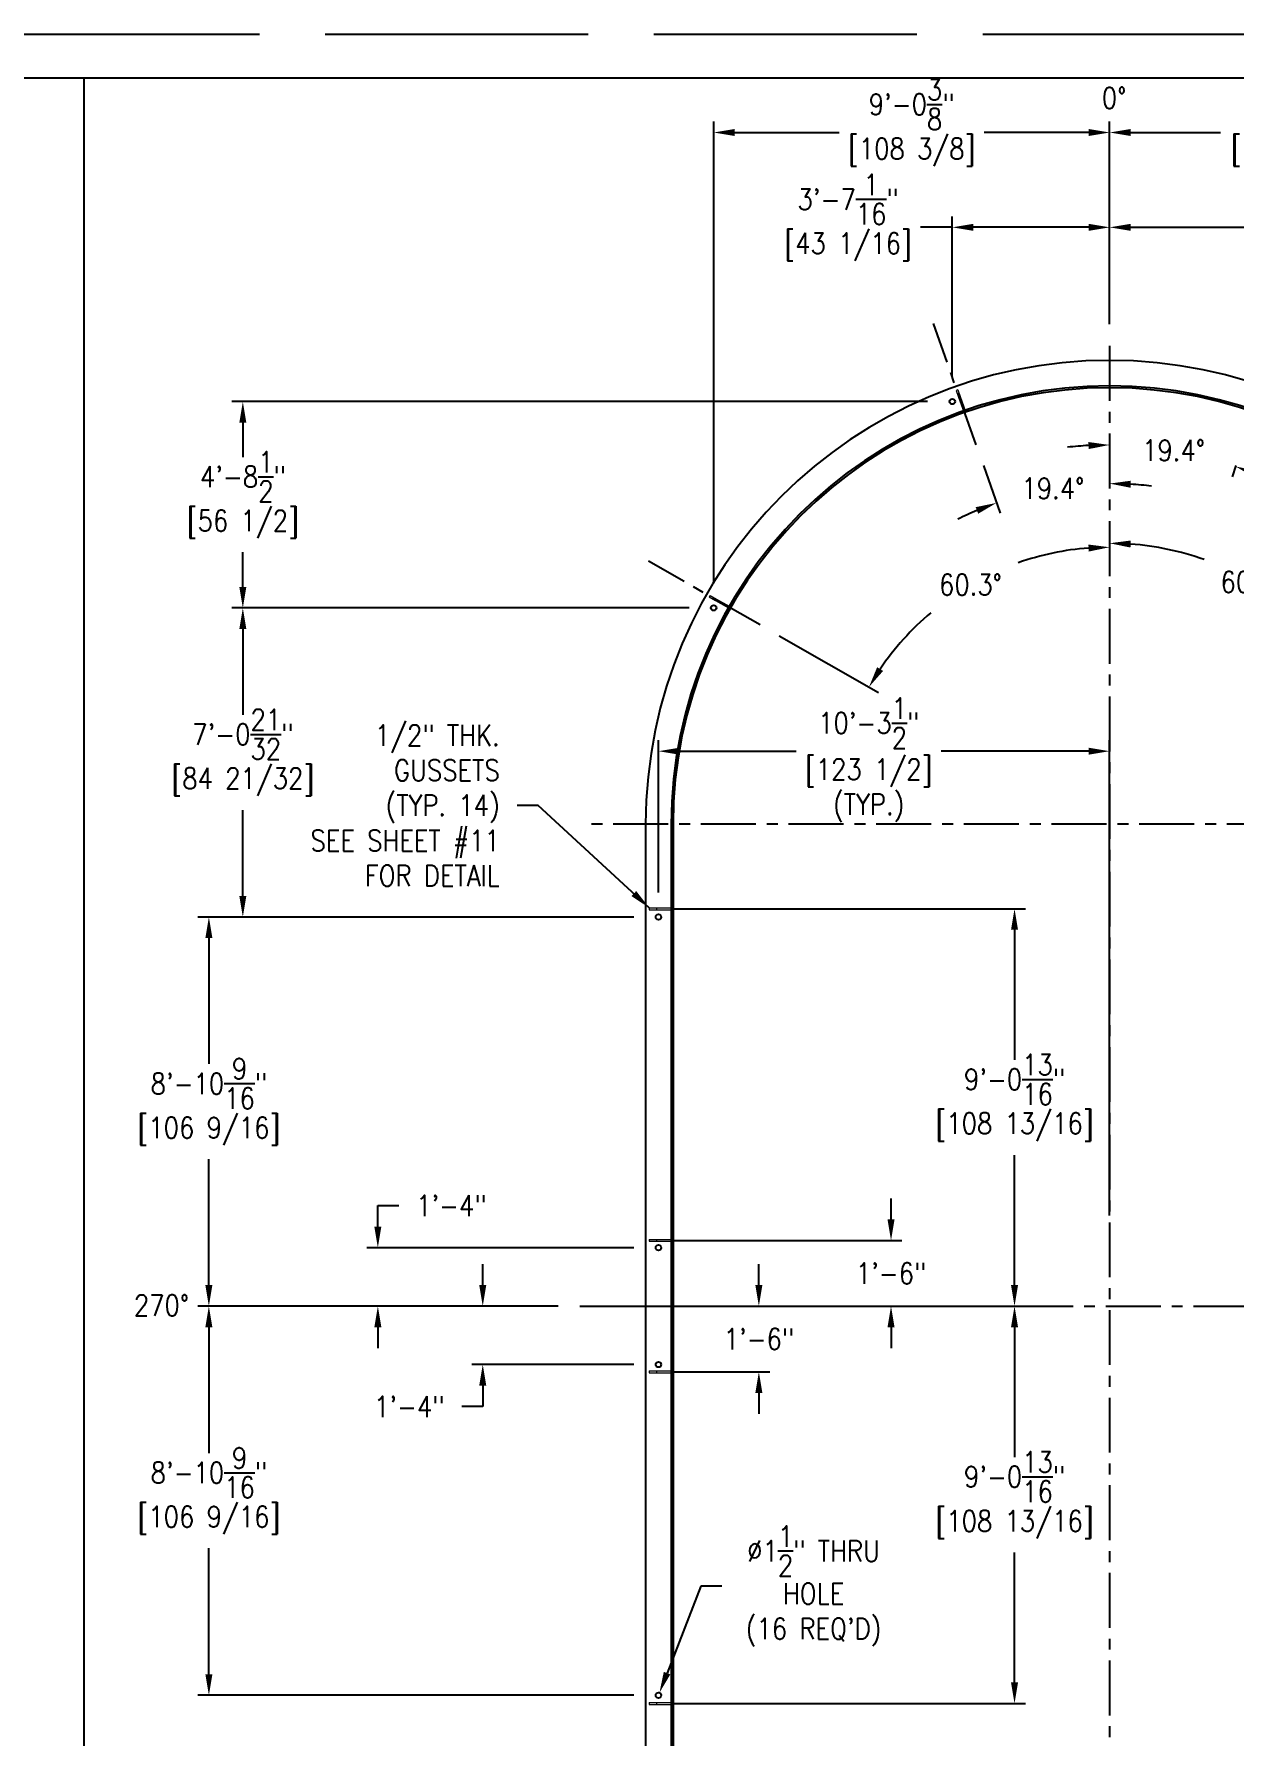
# Model space of a CAD drawing. Extents: x -965 to 2071, y 36 to 900.
# Drawn here: x 514.3 to 842.8, y 433.9 to 900 of the extents above; entities that cross this region are included whole.
import ezdxf
from ezdxf.enums import TextEntityAlignment as Align

# ---------------------------------------------------------------- set-up
doc = ezdxf.new("R2010")
doc.units = 0
doc.header["$LTSCALE"] = 12
doc.header["$MEASUREMENT"] = 0
doc.header["$PDMODE"] = 33
doc.header["$PDSIZE"] = -0.5
doc.linetypes.add('AM_ISO02W050', pattern=[7.5, 6, -1.5])
doc.linetypes.add('CENTER', pattern=[2, 1.25, -0.25, 0.25, -0.25])
doc.layers.get('0').update_dxf_attribs({"linetype": 'CONTINUOUS'})
doc.layers.get('Defpoints').update_dxf_attribs({"linetype": 'CONTINUOUS'})
for name, color, linetype in [('CENTER', 6, 'CENTER'), ('DIM', 1, 'CONTINUOUS'), ('SHELL', 40, 'CONTINUOUS')]:
    doc.layers.add(name, color=color, linetype=linetype)
doc.layers.add('Equipment-AM_0', color=7, linetype='CONTINUOUS', lineweight=50)
doc.styles.add('ROMANS', font='ROMANS.shx', dxfattribs={"width": 0.85, "height": 5.76})
doc.styles.get("Standard").update_dxf_attribs({"font": 'sanss___.ttf'})
doc.dimstyles.get("Standard").update_dxf_attribs({"dimtxt": 0.18, "dimasz": 0.18, "dimexe": 0.18, "dimexo": 0.0625, "dimgap": 0.09, "dimtad": 0, "dimtih": 1, "dimtoh": 1, "dimdec": 4, "dimzin": 0, "dimdsep": 46, "dimtxsty": 'Standard', "dimcen": 0.09, "dimadec": 0, "dimazin": 0, "dimtfac": 1, "dimtdec": 4, "dimtofl": 0, "dimtmove": 0, "dimatfit": 3, "dimfxl": 1, "dimtolj": 1, "dimtzin": 0, "dimarcsym": 0})

# ---------------------------------------------------------------- blocks, each defined once
blk = doc.blocks.new('*D207')
at = {"layer": 'Defpoints', "color": 0, "transparency": 16777216}
for p in [(608.41, 567.64), (684.48, 567.64), (663.73, 551.64)]:
    blk.add_point(p, dxfattribs=at)
at = {"layer": 'DIM', "color": 0, "lineweight": -2, "transparency": 16777216}
for p, q in [((608.41, 573.4), (608.41, 579.16)), ((608.41, 579.16), (614.17, 579.16)), ((678.48, 567.64), (605.41, 567.64)), ((657.73, 551.64), (605.41, 551.64)), ((608.41, 545.88), (608.41, 540.12))]:
    blk.add_line(p, q, dxfattribs=at)
at = {"layer": 'DIM', "color": 0, "transparency": 16777216}
for points in [[(607.45, 573.4), (609.37, 573.4), (608.41, 567.64)], [(607.45, 545.88), (609.37, 545.88), (608.41, 551.64)]]:
    blk.add_solid(points, dxfattribs=at)
at = {"layer": 'DIM', "color": 0, "transparency": 16777216, "insert": (628.53, 579.16), "char_height": 5.76, "attachment_point": 5, "style": 'ROMANS'}
blk.add_mtext('\\A1;1\'-4"', dxfattribs=at)
blk = doc.blocks.new('*D208')
at = {"layer": 'Defpoints', "color": 0, "transparency": 16777216}
for p in [(663.73, 551.64), (637.13, 535.64), (684.48, 535.64)]:
    blk.add_point(p, dxfattribs=at)
at = {"layer": 'DIM', "color": 0, "lineweight": -2, "transparency": 16777216}
for p, q in [((637.13, 557.4), (637.13, 563.16)), ((657.73, 551.64), (634.13, 551.64)), ((678.48, 535.64), (634.13, 535.64)), ((637.13, 529.88), (637.13, 524.12)), ((637.13, 524.12), (631.37, 524.12))]:
    blk.add_line(p, q, dxfattribs=at)
at = {"layer": 'DIM', "color": 0, "transparency": 16777216}
for points in [[(636.17, 557.4), (638.09, 557.4), (637.13, 551.64)], [(636.17, 529.88), (638.09, 529.88), (637.13, 535.64)]]:
    blk.add_solid(points, dxfattribs=at)
at = {"layer": 'DIM', "color": 0, "transparency": 16777216, "insert": (617.01, 524.12), "char_height": 5.76, "attachment_point": 5, "style": 'ROMANS'}
blk.add_mtext('\\A1;1\'-4"', dxfattribs=at)
blk = doc.blocks.new('*D209')
at = {"layer": 'Defpoints', "color": 0, "transparency": 16777216}
for p in [(562.15, 658.2), (684.48, 658.2), (663.73, 551.64)]:
    blk.add_point(p, dxfattribs=at)
at = {"layer": 'DIM', "color": 0, "lineweight": -2, "transparency": 16777216}
for p, q in [((678.48, 658.2), (559.15, 658.2)), ((562.15, 652.44), (562.15, 617.95)), ((562.15, 557.4), (562.15, 591.89)), ((657.73, 551.64), (559.15, 551.64))]:
    blk.add_line(p, q, dxfattribs=at)
at = {"layer": 'DIM', "color": 0, "transparency": 16777216}
for points in [[(561.19, 652.44), (563.11, 652.44), (562.15, 658.2)], [(561.19, 557.4), (563.11, 557.4), (562.15, 551.64)]]:
    blk.add_solid(points, dxfattribs=at)
at = {"layer": 'DIM', "color": 0, "transparency": 16777216, "char_height": 5.76, "attachment_point": 5, "style": 'ROMANS'}
for s, insert in [('\\A1;8\'-10{\\H1x;\\S9/16;}"', (562.15, 612.6)), ('\\A1;[106 9/16]', (562.15, 599.57))]:
    blk.add_mtext(s, dxfattribs=dict(at, insert=insert))
blk = doc.blocks.new('*D210')
at = {"layer": 'Defpoints', "color": 0, "transparency": 16777216}
for p in [(685.23, 703.61), (685.23, 658.95), (808.73, 570.45)]:
    blk.add_point(p, dxfattribs=at)
at = {"layer": 'DIM', "color": 0, "lineweight": -2, "transparency": 16777216}
for p, q in [((685.23, 664.95), (685.23, 706.61)), ((808.73, 576.45), (808.73, 706.61)), ((690.99, 703.61), (722.94, 703.61)), ((802.97, 703.61), (762.63, 703.61))]:
    blk.add_line(p, q, dxfattribs=at)
at = {"layer": 'DIM', "color": 0, "transparency": 16777216}
for points in [[(690.99, 704.57), (690.99, 702.65), (685.23, 703.61)], [(802.97, 704.57), (802.97, 702.65), (808.73, 703.61)]]:
    blk.add_solid(points, dxfattribs=at)
at = {"layer": 'DIM', "color": 0, "transparency": 16777216, "char_height": 5.76, "attachment_point": 5, "style": 'ROMANS'}
for s, insert in [('\\A1;10\'-3{\\H1x;\\S1/2;}"', (742.79, 711.29)), ('\\A1;[123 1/2]\\P(TYP.)', (742.79, 692.91))]:
    blk.add_mtext(s, dxfattribs=dict(at, insert=insert))
blk = doc.blocks.new('*D211')
at = {"layer": 'Defpoints', "color": 0, "transparency": 16777216}
for p in [(663.73, 551.64), (562.15, 445.07), (684.48, 445.07)]:
    blk.add_point(p, dxfattribs=at)
at = {"layer": 'DIM', "color": 0, "lineweight": -2, "transparency": 16777216}
for p, q in [((657.73, 551.64), (559.15, 551.64)), ((562.15, 545.88), (562.15, 511.38)), ((562.15, 450.83), (562.15, 485.33)), ((678.48, 445.07), (559.15, 445.07))]:
    blk.add_line(p, q, dxfattribs=at)
at = {"layer": 'DIM', "color": 0, "transparency": 16777216}
for points in [[(561.19, 545.88), (563.11, 545.88), (562.15, 551.64)], [(561.19, 450.83), (563.11, 450.83), (562.15, 445.07)]]:
    blk.add_solid(points, dxfattribs=at)
at = {"layer": 'DIM', "color": 0, "transparency": 16777216, "char_height": 5.76, "attachment_point": 5, "style": 'ROMANS'}
for s, insert in [('\\A1;8\'-10{\\H1x;\\S9/16;}"', (562.15, 506.03)), ('\\A1;[106 9/16]', (562.15, 493.01))]:
    blk.add_mtext(s, dxfattribs=dict(at, insert=insert))
blk = doc.blocks.new('*D212')
at = {"layer": 'Defpoints', "color": 0, "transparency": 16777216}
for p in [(571.45, 742.85), (699.6, 742.85), (684.48, 658.2)]:
    blk.add_point(p, dxfattribs=at)
at = {"layer": 'DIM', "color": 0, "lineweight": -2, "transparency": 16777216}
for p, q in [((693.6, 742.85), (568.45, 742.85)), ((571.45, 737.09), (571.45, 713.56)), ((571.45, 663.96), (571.45, 687.5)), ((678.48, 658.2), (568.45, 658.2))]:
    blk.add_line(p, q, dxfattribs=at)
at = {"layer": 'DIM', "color": 0, "transparency": 16777216}
for points in [[(570.49, 737.09), (572.41, 737.09), (571.45, 742.85)], [(570.49, 663.96), (572.41, 663.96), (571.45, 658.2)]]:
    blk.add_solid(points, dxfattribs=at)
at = {"layer": 'DIM', "color": 0, "transparency": 16777216, "char_height": 5.76, "attachment_point": 5, "style": 'ROMANS'}
for s, insert in [('\\A1;7\'-0{\\H1x;\\S21/32;}"', (571.45, 708.21)), ('\\A1;[84 21/32]', (571.45, 695.18))]:
    blk.add_mtext(s, dxfattribs=dict(at, insert=insert))
blk = doc.blocks.new('*D213')
at = {"layer": 'Defpoints', "color": 0, "transparency": 16777216}
for p in [(571.45, 799.35), (764.92, 799.35), (699.6, 742.85)]:
    blk.add_point(p, dxfattribs=at)
at = {"layer": 'DIM', "color": 0, "lineweight": -2, "transparency": 16777216}
for p, q in [((758.92, 799.35), (568.45, 799.35)), ((571.45, 793.59), (571.45, 784.13)), ((571.45, 748.61), (571.45, 758.08)), ((693.6, 742.85), (568.45, 742.85))]:
    blk.add_line(p, q, dxfattribs=at)
at = {"layer": 'DIM', "color": 0, "transparency": 16777216}
for points in [[(570.49, 793.59), (572.41, 793.59), (571.45, 799.35)], [(570.49, 748.61), (572.41, 748.61), (571.45, 742.85)]]:
    blk.add_solid(points, dxfattribs=at)
at = {"layer": 'DIM', "color": 0, "transparency": 16777216, "char_height": 5.76, "attachment_point": 5, "style": 'ROMANS'}
for s, insert in [('\\A1;4\'-8{\\H1x;\\S1/2;}"', (571.45, 778.78)), ('\\A1;[56 1/2]', (571.45, 765.76))]:
    blk.add_mtext(s, dxfattribs=dict(at, insert=insert))
blk = doc.blocks.new('*D214')
at = {"layer": 'Defpoints', "color": 0, "transparency": 16777216}
for p in [(700.35, 873.04), (808.73, 814.57), (700.35, 743.6)]:
    blk.add_point(p, dxfattribs=at)
at = {"layer": 'DIM', "color": 0, "lineweight": -2, "transparency": 16777216}
for p, q in [((700.35, 749.6), (700.35, 876.04)), ((706.11, 873.04), (734.7, 873.04)), ((802.97, 873.04), (774.38, 873.04)), ((808.73, 820.57), (808.73, 876.04))]:
    blk.add_line(p, q, dxfattribs=at)
at = {"layer": 'DIM', "color": 0, "transparency": 16777216}
for points in [[(706.11, 874), (706.11, 872.08), (700.35, 873.04)], [(802.97, 874), (802.97, 872.08), (808.73, 873.04)]]:
    blk.add_solid(points, dxfattribs=at)
at = {"layer": 'DIM', "color": 0, "transparency": 16777216, "char_height": 5.76, "attachment_point": 5, "style": 'ROMANS'}
for s, insert in [('\\A1;9\'-0{\\H1x;\\S3/8;}"', (754.54, 880.72)), ('\\A1;[108 3/8]', (754.54, 867.69))]:
    blk.add_mtext(s, dxfattribs=dict(at, insert=insert))
blk = doc.blocks.new('*D215')
at = {"layer": 'Defpoints', "color": 0, "transparency": 16777216}
for p in [(765.67, 847.07), (808.73, 814.57), (765.67, 800.1)]:
    blk.add_point(p, dxfattribs=at)
at = {"layer": 'DIM', "color": 0, "lineweight": -2, "transparency": 16777216}
for p, q in [((765.67, 806.1), (765.67, 850.07)), ((808.73, 820.57), (808.73, 850.07)), ((765.67, 847.07), (756.98, 847.07)), ((802.97, 847.07), (771.43, 847.07))]:
    blk.add_line(p, q, dxfattribs=at)
at = {"layer": 'DIM', "color": 0, "transparency": 16777216}
for points in [[(771.43, 848.03), (771.43, 846.11), (765.67, 847.07)], [(802.97, 848.03), (802.97, 846.11), (808.73, 847.07)]]:
    blk.add_solid(points, dxfattribs=at)
at = {"layer": 'DIM', "color": 0, "transparency": 16777216, "char_height": 5.76, "attachment_point": 5, "style": 'ROMANS'}
for s, insert in [('\\A1;3\'-7{\\H1x;\\S1/16;}"', (737.14, 854.75)), ('\\A1;[43 1/16]', (737.14, 841.72))]:
    blk.add_mtext(s, dxfattribs=dict(at, insert=insert))
blk = doc.blocks.new('*D216')
at = {"layer": 'Defpoints', "color": 0, "transparency": 16777216}
for p in [(852.38, 847.07), (808.73, 814.57), (852.38, 799.98)]:
    blk.add_point(p, dxfattribs=at)
at = {"layer": 'DIM', "color": 0, "lineweight": -2, "transparency": 16777216}
for p, q in [((808.73, 820.57), (808.73, 850.07)), ((852.38, 805.98), (852.38, 850.07)), ((814.49, 847.07), (846.62, 847.07)), ((852.38, 847.07), (858.14, 847.07))]:
    blk.add_line(p, q, dxfattribs=at)
at = {"layer": 'DIM', "color": 0, "transparency": 16777216}
for points in [[(814.49, 848.03), (814.49, 846.11), (808.73, 847.07)], [(846.62, 848.03), (846.62, 846.11), (852.38, 847.07)]]:
    blk.add_solid(points, dxfattribs=at)
at = {"layer": 'DIM', "color": 0, "transparency": 16777216, "char_height": 5.76, "attachment_point": 5, "style": 'ROMANS'}
for s, insert in [('\\A1;3\'-7{\\H1x;\\S21/32;}"', (880.32, 854.75)), ('\\A1;[43 21/32]', (880.32, 841.72))]:
    blk.add_mtext(s, dxfattribs=dict(at, insert=insert))
blk = doc.blocks.new('*D217')
at = {"layer": 'Defpoints', "color": 0, "transparency": 16777216}
for p in [(918.39, 873.04), (808.73, 814.57), (918.39, 742.32)]:
    blk.add_point(p, dxfattribs=at)
at = {"layer": 'DIM', "color": 0, "lineweight": -2, "transparency": 16777216}
for p, q in [((808.73, 820.57), (808.73, 876.04)), ((814.49, 873.04), (839.05, 873.04)), ((912.63, 873.04), (888.06, 873.04)), ((918.39, 748.32), (918.39, 876.04))]:
    blk.add_line(p, q, dxfattribs=at)
at = {"layer": 'DIM', "color": 0, "transparency": 16777216}
for points in [[(814.49, 874), (814.49, 872.08), (808.73, 873.04)], [(912.63, 874), (912.63, 872.08), (918.39, 873.04)]]:
    blk.add_solid(points, dxfattribs=at)
at = {"layer": 'DIM', "color": 0, "transparency": 16777216, "char_height": 5.76, "attachment_point": 5, "style": 'ROMANS'}
for s, insert in [('\\A1;9\'-1{\\H1x;\\S21/32;}"', (863.56, 880.72)), ('\\A1;[109 21/32]', (863.56, 867.69))]:
    blk.add_mtext(s, dxfattribs=dict(at, insert=insert))
blk = doc.blocks.new('*D232')
at = {"layer": 'Defpoints', "color": 0, "transparency": 16777216}
for p in [(684.96, 444.37), (685.5, 445.77)]:
    blk.add_point(p, dxfattribs=at)
at = {"layer": 'DIM', "color": 0, "lineweight": -2, "transparency": 16777216}
for p, q in [((696.85, 475), (687.58, 451.14)), ((702.61, 475), (696.85, 475))]:
    blk.add_line(p, q, dxfattribs=at)
at = {"layer": 'DIM', "color": 0, "transparency": 16777216}
blk.add_solid([(686.69, 451.49), (688.48, 450.79), (685.5, 445.77)], dxfattribs=at)
at = {"layer": 'DIM', "color": 0, "transparency": 16777216, "insert": (727.69, 475), "char_height": 5.76, "attachment_point": 5, "style": 'ROMANS'}
blk.add_mtext('\\A1;∅1{\\H1x;\\S1/2;}" THRU\\PHOLE\\P(16 REQ\'D)', dxfattribs=at)
blk = doc.blocks.new('*D233')
at = {"layer": 'Defpoints', "color": 0, "transparency": 16777216}
for p in [(663.73, 551.64), (682.73, 533.64), (712.72, 533.64)]:
    blk.add_point(p, dxfattribs=at)
at = {"layer": 'DIM', "color": 0, "lineweight": -2, "transparency": 16777216}
for p, q in [((712.72, 557.4), (712.72, 563.16)), ((669.73, 551.64), (715.72, 551.64)), ((688.73, 533.64), (715.72, 533.64)), ((712.72, 527.88), (712.72, 522.12))]:
    blk.add_line(p, q, dxfattribs=at)
at = {"layer": 'DIM', "color": 0, "transparency": 16777216}
for points in [[(711.76, 557.4), (713.68, 557.4), (712.72, 551.64)], [(711.76, 527.88), (713.68, 527.88), (712.72, 533.64)]]:
    blk.add_solid(points, dxfattribs=at)
at = {"layer": 'DIM', "color": 0, "transparency": 16777216, "insert": (712.72, 542.64), "char_height": 5.76, "attachment_point": 5, "style": 'ROMANS'}
blk.add_mtext('\\A1;1\'-6"', dxfattribs=at)
blk = doc.blocks.new('*D234')
at = {"layer": 'Defpoints', "color": 0, "transparency": 16777216}
for p in [(682.73, 569.64), (748.9, 569.64), (663.73, 551.64)]:
    blk.add_point(p, dxfattribs=at)
at = {"layer": 'DIM', "color": 0, "lineweight": -2, "transparency": 16777216}
for p, q in [((748.9, 575.4), (748.9, 581.16)), ((688.73, 569.64), (751.9, 569.64)), ((669.73, 551.64), (751.9, 551.64)), ((748.9, 545.88), (748.9, 540.12))]:
    blk.add_line(p, q, dxfattribs=at)
at = {"layer": 'DIM', "color": 0, "transparency": 16777216}
for points in [[(747.94, 575.4), (749.86, 575.4), (748.9, 569.64)], [(747.94, 545.88), (749.86, 545.88), (748.9, 551.64)]]:
    blk.add_solid(points, dxfattribs=at)
at = {"layer": 'DIM', "color": 0, "transparency": 16777216, "insert": (748.9, 560.64), "char_height": 5.76, "attachment_point": 5, "style": 'ROMANS'}
blk.add_mtext('\\A1;1\'-6"', dxfattribs=at)
blk = doc.blocks.new('*D235')
at = {"layer": 'Defpoints', "color": 0, "transparency": 16777216}
for p in [(682.73, 660.45), (782.71, 660.45), (663.73, 551.64)]:
    blk.add_point(p, dxfattribs=at)
at = {"layer": 'DIM', "color": 0, "lineweight": -2, "transparency": 16777216}
for p, q in [((688.73, 660.45), (785.71, 660.45)), ((782.71, 654.69), (782.71, 619.07)), ((782.71, 557.4), (782.71, 593.02)), ((669.73, 551.64), (785.71, 551.64))]:
    blk.add_line(p, q, dxfattribs=at)
at = {"layer": 'DIM', "color": 0, "transparency": 16777216}
for points in [[(781.75, 654.69), (783.67, 654.69), (782.71, 660.45)], [(781.75, 557.4), (783.67, 557.4), (782.71, 551.64)]]:
    blk.add_solid(points, dxfattribs=at)
at = {"layer": 'DIM', "color": 0, "transparency": 16777216, "char_height": 5.76, "attachment_point": 5, "style": 'ROMANS'}
for s, insert in [('\\A1;9\'-0{\\H1x;\\S13/16;}"', (782.71, 613.72)), ('\\A1;[108 13/16]', (782.71, 600.7))]:
    blk.add_mtext(s, dxfattribs=dict(at, insert=insert))
blk = doc.blocks.new('*D236')
at = {"layer": 'Defpoints', "color": 0, "transparency": 16777216}
for p in [(663.73, 551.64), (682.73, 442.82), (782.71, 442.82)]:
    blk.add_point(p, dxfattribs=at)
at = {"layer": 'DIM', "color": 0, "lineweight": -2, "transparency": 16777216}
for p, q in [((669.73, 551.64), (785.71, 551.64)), ((782.71, 545.88), (782.71, 510.26)), ((782.71, 448.58), (782.71, 484.2)), ((688.73, 442.82), (785.71, 442.82))]:
    blk.add_line(p, q, dxfattribs=at)
at = {"layer": 'DIM', "color": 0, "transparency": 16777216}
for points in [[(781.75, 545.88), (783.67, 545.88), (782.71, 551.64)], [(781.75, 448.58), (783.67, 448.58), (782.71, 442.82)]]:
    blk.add_solid(points, dxfattribs=at)
at = {"layer": 'DIM', "color": 0, "transparency": 16777216, "char_height": 5.76, "attachment_point": 5, "style": 'ROMANS'}
for s, insert in [('\\A1;9\'-0{\\H1x;\\S13/16;}"', (782.71, 504.91)), ('\\A1;[108 13/16]', (782.71, 491.88))]:
    blk.add_mtext(s, dxfattribs=dict(at, insert=insert))
blk = doc.blocks.new('*D240')
at = {"layer": 'Defpoints', "color": 0, "transparency": 16777216}
for p in [(808.73, 814.57), (935.67, 754.35), (858.77, 742.05), (904.91, 737.21), (808.73, 279.66)]:
    blk.add_point(p, dxfattribs=at)
at = {"layer": 'DIM', "color": 0, "lineweight": -2, "transparency": 16777216}
blk.add_line((899.67, 734.29), (873.3, 719.61), dxfattribs=at)
for start, end in [(70.3279, 85.7084), (33.4106, 49.6682)]:
    blk.add_arc((808.73, 683.64), 76.92, start, end, dxfattribs=at)
at = {"layer": 'DIM', "color": 0, "transparency": 16777216}
for points in [[(814.45, 759.38), (814.52, 761.3), (808.73, 760.55)], [(873.75, 726.49), (872.11, 725.49), (875.92, 721.07)]]:
    blk.add_solid(points, dxfattribs=at)
at = {"layer": 'DIM', "color": 0, "transparency": 16777216, "insert": (847.7, 749.95), "char_height": 5.76, "attachment_point": 5, "style": 'ROMANS'}
blk.add_mtext('\\A1;60.9°', dxfattribs=at)
blk = doc.blocks.new('*D241')
at = {"layer": 'Defpoints', "color": 0, "transparency": 16777216}
for p in [(760.51, 820.71), (808.73, 814.57), (772.2, 787.5), (787.88, 774.53), (808.73, 279.66)]:
    blk.add_point(p, dxfattribs=at)
at = {"layer": 'DIM', "color": 0, "lineweight": -2, "transparency": 16777216}
blk.add_line((774.19, 781.84), (778.78, 768.78), dxfattribs=at)
for start, end in [(82.9212, 86.4606), (112.9178, 116.4572)]:
    blk.add_arc((808.73, 683.64), 93.26, start, end, dxfattribs=at)
at = {"layer": 'DIM', "color": 0, "transparency": 16777216}
for points in [[(814.46, 775.76), (814.51, 777.67), (808.73, 776.89)], [(772.07, 770.43), (772.76, 768.64), (777.78, 771.61)]]:
    blk.add_solid(points, dxfattribs=at)
at = {"layer": 'DIM', "color": 0, "transparency": 16777216, "insert": (793.22, 775.59), "char_height": 5.76, "attachment_point": 5, "style": 'ROMANS'}
blk.add_mtext('\\A1;19.4°', dxfattribs=at)
blk = doc.blocks.new('*D242')
at = {"layer": 'Defpoints', "color": 0, "transparency": 16777216}
for p in [(808.73, 814.57), (682.5, 755.63), (782.67, 754.84), (713.09, 738.18), (808.73, 279.66)]:
    blk.add_point(p, dxfattribs=at)
at = {"layer": 'DIM', "color": 0, "lineweight": -2, "transparency": 16777216}
blk.add_line((718.3, 735.21), (745.47, 719.71), dxfattribs=at)
for start, end in [(94.3538, 109.257), (130.2338, 145.9475)]:
    blk.add_arc((808.73, 683.64), 75.82, start, end, dxfattribs=at)
at = {"layer": 'DIM', "color": 0, "transparency": 16777216}
for points in [[(802.94, 760.2), (803.01, 758.28), (808.73, 759.46)], [(746.72, 725.58), (745.09, 726.6), (742.87, 721.2)]]:
    blk.add_solid(points, dxfattribs=at)
at = {"layer": 'DIM', "color": 0, "transparency": 16777216, "insert": (770.65, 749.2), "char_height": 5.76, "attachment_point": 5, "style": 'ROMANS'}
blk.add_mtext('\\A1;60.3°', dxfattribs=at)
blk = doc.blocks.new('*D244')
at = {"layer": 'Defpoints', "color": 0, "transparency": 16777216}
for p in [(808.73, 814.57), (737.14, 339.81), (766.38, 339.75), (702.66, 301.38), (808.73, 279.66)]:
    blk.add_point(p, dxfattribs=at)
at = {"layer": 'DIM', "color": 0, "lineweight": -2, "transparency": 16777216}
blk.add_line((741.15, 344.28), (750.36, 354.56), dxfattribs=at)
for start, end in [(231.763, 239.7771), (257.7874, 266.3494)]:
    blk.add_arc((808.73, 419.64), 90.42, start, end, dxfattribs=at)
at = {"layer": 'DIM', "color": 0, "transparency": 16777216}
for points in [[(752.15, 347.88), (753.38, 349.35), (748.36, 352.32)], [(803, 330.36), (802.94, 328.44), (808.73, 329.22)]]:
    blk.add_solid(points, dxfattribs=at)
at = {"layer": 'DIM', "color": 0, "transparency": 16777216, "insert": (776.41, 335.19), "char_height": 5.76, "attachment_point": 5, "style": 'ROMANS'}
blk.add_mtext('\\A1;41.9°', dxfattribs=at)
blk = doc.blocks.new('*D245')
at = {"layer": 'Defpoints', "color": 0, "transparency": 16777216}
for p in [(808.73, 814.57), (904.95, 371.01), (831.69, 360.01), (950.51, 347.99), (808.73, 279.66)]:
    blk.add_point(p, dxfattribs=at)
at = {"layer": 'DIM', "color": 0, "lineweight": -2, "transparency": 16777216}
blk.add_line((899.6, 373.71), (863.08, 392.17), dxfattribs=at)
for start, end in [(312.9808, 328.0228), (275.1667, 288.6181)]:
    blk.add_arc((808.73, 419.64), 63.9, start, end, dxfattribs=at)
at = {"layer": 'DIM', "color": 0, "transparency": 16777216}
for points in [[(862.09, 386.27), (863.77, 385.33), (865.76, 390.82)], [(814.52, 355.04), (814.44, 356.96), (808.73, 355.74)]]:
    blk.add_solid(points, dxfattribs=at)
at = {"layer": 'DIM', "color": 0, "transparency": 16777216, "insert": (842.2, 365.21), "char_height": 5.76, "attachment_point": 5, "style": 'ROMANS'}
blk.add_mtext('\\A1;63.2°', dxfattribs=at)
blk = doc.blocks.new('*D246')
at = {"layer": 'Defpoints', "color": 0, "transparency": 16777216}
for p in [(808.73, 814.57), (767.43, 370.76), (715.59, 366.51), (670.74, 340.93), (808.73, 279.66)]:
    blk.add_point(p, dxfattribs=at)
at = {"layer": 'DIM', "color": 0, "lineweight": -2, "transparency": 16777216}
blk.add_line((720.8, 369.49), (755.75, 389.42), dxfattribs=at)
for start, end in [(214.858, 228.1321), (252.6675, 264.8407)]:
    blk.add_arc((808.73, 419.64), 63.99, start, end, dxfattribs=at)
at = {"layer": 'DIM', "color": 0, "transparency": 16777216}
for points in [[(755.41, 382.55), (757.03, 383.58), (753.14, 387.93)], [(803.02, 356.87), (802.93, 354.95), (808.73, 355.65)]]:
    blk.add_solid(points, dxfattribs=at)
at = {"layer": 'DIM', "color": 0, "transparency": 16777216, "insert": (776.59, 364.3), "char_height": 5.76, "attachment_point": 5, "style": 'ROMANS'}
blk.add_mtext('\\A1;60.3°', dxfattribs=at)
blk = doc.blocks.new('*D283')
at = {"layer": 'Defpoints', "color": 0, "transparency": 16777216}
for p in [(857.03, 820.68), (808.73, 814.57), (831.99, 784.84), (845.33, 787.47), (808.73, 279.66)]:
    blk.add_point(p, dxfattribs=at)
at = {"layer": 'DIM', "color": 0, "lineweight": -2, "transparency": 16777216}
blk.add_line((843.33, 781.81), (842.25, 778.74), dxfattribs=at)
for start, end in [(93.1787, 96.3574), (64.2269, 67.4056)]:
    blk.add_arc((808.73, 683.64), 103.84, start, end, dxfattribs=at)
at = {"layer": 'DIM', "color": 0, "transparency": 16777216}
for points in [[(802.94, 788.27), (803, 786.35), (808.73, 787.47)], [(848.28, 778.61), (848.97, 780.4), (843.25, 781.57)]]:
    blk.add_solid(points, dxfattribs=at)
at = {"layer": 'DIM', "color": 0, "transparency": 16777216, "insert": (826.24, 785.99), "char_height": 5.76, "attachment_point": 5, "style": 'ROMANS'}
blk.add_mtext('\\A1;19.4°', dxfattribs=at)
blk = doc.blocks.new('*D285')
at = {"layer": 'Defpoints', "color": 0, "transparency": 16777216}
for p in [(808.73, 814.57), (810.94, 320.2), (815.89, 312.65), (808.73, 279.66), (817.91, 282.41)]:
    blk.add_point(p, dxfattribs=at)
at = {"layer": 'DIM', "color": 0, "lineweight": -2, "transparency": 16777216}
blk.add_line((815.49, 318.64), (815.17, 323.39), dxfattribs=at)
for start, end in [(277.1479, 280.4665), (263.3627, 266.6814)]:
    blk.add_arc((808.73, 419.64), 99.46, start, end, dxfattribs=at)
at = {"layer": 'DIM', "color": 0, "transparency": 16777216}
for points in [[(821.2, 319.99), (821.01, 321.91), (815.37, 320.4)], [(803, 321.3), (802.94, 319.38), (808.73, 320.18)]]:
    blk.add_solid(points, dxfattribs=at)
at = {"layer": 'DIM', "color": 0, "transparency": 16777216, "insert": (833.32, 323.26), "char_height": 5.76, "attachment_point": 5, "style": 'ROMANS'}
blk.add_mtext('\\A1;3.8°', dxfattribs=at)

msp = doc.modelspace()

# ---------------------------------------------------------------- linework, layer by layer
for p, q in [((-24, 888), (1080, 888)), ((528, 72), (528, 888))]:
    msp.add_line(p, q)
at = {"layer": 'CENTER'}
for p, q in [((772.196624, 787.496591), (760.512879, 820.714477)), ((808.727548, 814.570293), (808.727548, 279.655073)), ((713.091938, 738.182823), (682.504645, 755.628606)), ((951.872821, 683.636051), (665.582275, 683.636051)), ((663.732887, 551.636051), (956.067798, 551.636051))]:
    msp.add_line(p, q, dxfattribs=at)
at = {"layer": 'Defpoints', "linetype": 'AM_ISO02W050'}
msp.add_line((-36, 900), (1116, 900), dxfattribs=at)
at = {"layer": 'DIM'}
for centre in [(765.665048, 799.354801), (700.352548, 742.854801), (685.227548, 658.198551), (685.227548, 445.073551)]:
    msp.add_circle(centre, 0.75, dxfattribs=at)
at = {"layer": 'Equipment-AM_0', "lineweight": 18}
for p, q in [((767.155357, 802.58277), (766.685209, 802.412591)), ((766.685209, 802.412591), (767.365927, 800.532)), ((767.155357, 802.58277), (767.836075, 800.702179)), ((767.836075, 800.702179), (767.365927, 800.532)), ((767.365927, 800.532), (768.726641, 796.772815)), ((767.836075, 800.702179), (769.197511, 796.940997)), ((769.197511, 796.940997), (768.962437, 796.855907)), ((699.402752, 746.278399), (699.154439, 745.844416)), ((699.154439, 745.844416), (700.890367, 744.851164)), ((699.402752, 746.278399), (701.138681, 745.285146)), ((701.138681, 745.285146), (700.890367, 744.851164)), ((700.890367, 744.851164), (704.362225, 742.864658)), ((701.138681, 745.285146), (704.610453, 743.298689)), ((704.486382, 743.081649), (704.362225, 742.864658)), ((682.727548, 660.701704), (682.727548, 660.201704)), ((682.727548, 660.701704), (684.727548, 660.701704)), ((682.727548, 660.201704), (684.727548, 660.201704)), ((684.727548, 660.701704), (684.727548, 660.201704)), ((684.727548, 660.701704), (688.727548, 660.701704)), ((684.727548, 660.201704), (688.727548, 660.201704)), ((682.727548, 569.886051), (682.727548, 569.386051)), ((682.727548, 569.886051), (684.727548, 569.886051)), ((682.727548, 569.386051), (684.727548, 569.386051)), ((684.727548, 569.886051), (684.727548, 569.386051)), ((684.727548, 569.886051), (688.727548, 569.886051)), ((684.727548, 569.386051), (688.727548, 569.386051)), ((682.727548, 533.886051), (682.727548, 533.386051)), ((682.727548, 533.886051), (684.727548, 533.886051)), ((682.727548, 533.386051), (684.727548, 533.386051)), ((684.727548, 533.886051), (684.727548, 533.386051)), ((684.727548, 533.886051), (688.727548, 533.886051)), ((684.727548, 533.386051), (688.727548, 533.386051)), ((682.727548, 443.073551), (682.727548, 442.573551)), ((682.727548, 443.073551), (684.727548, 443.073551)), ((684.727548, 443.073551), (684.727548, 442.573551)), ((684.727548, 443.073551), (688.727548, 443.073551)), ((682.727548, 442.573551), (684.727548, 442.573551)), ((684.727548, 442.573551), (688.727548, 442.573551))]:
    msp.add_line(p, q, dxfattribs=at)
at = {"layer": 'SHELL'}
msp.add_line((681.727548, 683.636051), (681.727548, 419.636051), dxfattribs=at)
for points in [[(928.727548, 683.636051, 1), (688.727548, 683.636051), (688.727548, 419.636051, 1), (928.727548, 419.636051)], [(928.227548, 683.636051, 1), (689.227548, 683.636051), (689.227548, 419.636051, 1), (928.227548, 419.636051)]]:
    msp.add_lwpolyline(points, format="xyb", close=True, dxfattribs=at)
for centre in [(685.227548, 567.636051), (685.227548, 535.636051)]:
    msp.add_circle(centre, 0.75, dxfattribs=at)
msp.add_arc((808.727548, 683.636051), 127, 0, 180, dxfattribs=at)

# ---------------------------------------------------------------- texts
at = {"layer": 'DIM', "style": 'ROMANS', "width": 0.85}
for s, p in [('0%%D', (809.977344, 882.517932)), ('270%%D', (549.173643, 551.848777))]:
    msp.add_text(s, height=5.76, dxfattribs=at).set_placement(p, align=Align.MIDDLE_CENTER)
at = {"layer": 'DIM', "insert": (641.778543, 688.745315), "char_height": 5.76, "attachment_point": 6, "style": 'ROMANS'}
msp.add_mtext('\\A1;1/2" THK.\\PGUSSETS\\P(TYP. 14)\\PSEE SHEET #11\\PFOR DETAIL', dxfattribs=at)

# ---------------------------------------------------------------- dimensions: what is measured, and where the dimension line sits
at = {"layer": 'DIM'}
for base, p1, p2, picture, middle in [((700.352548, 873.040334), (808.727548, 814.570293), (700.352548, 743.604801), '*D214', (754.540048, 873.040334)), ((918.3869529, 873.040334), (808.7275482, 814.5702933), (918.3869529, 742.321711), '*D217', (863.5572505, 873.040334))]:
    dim = msp.add_linear_dim(base=base, p1=p1, p2=p2, dimstyle='Standard', override={"dimscale": 48, "dimtxt": 5.76, "dimasz": 0.12, "dimexe": 0.0625, "dimexo": 0.125, "dimgap": 0.02, "dimdec": 5, "dimzin": 3, "dimlunit": 4, "dimpost": '\\X', "dimtxsty": 'ROMANS', "dimcen": 0}, dxfattribs=at)
    dim.commit()
    dim.dimension.update_dxf_attribs({"geometry": picture, "text_midpoint": middle})
for base, p1, p2, picture, middle in [((765.665048, 847.071874), (808.727548, 814.570293), (765.665048, 800.104801), '*D215', (737.135298, 847.071874)), ((852.3842633, 847.071874), (808.7275482, 814.5702933), (852.3842633, 799.9755854), '*D216', (880.3202633, 847.071874))]:
    dim = msp.add_linear_dim(base=base, p1=p1, p2=p2, dimstyle='Standard', override={"dimscale": 48, "dimtxt": 5.76, "dimasz": 0.12, "dimexe": 0.0625, "dimexo": 0.125, "dimgap": 0.02, "dimdec": 5, "dimzin": 3, "dimlunit": 4, "dimpost": '\\X', "dimtxsty": 'ROMANS', "dimcen": 0}, dxfattribs=at)
    dim.commit()
    dim.dimension.update_dxf_attribs({"geometry": picture, "text_midpoint": middle, "dimtype": 160})
for base, line1, line2, picture, middle in [((787.877925, 774.532586), ((772.196624, 787.496591), (760.512879, 820.714477)), ((808.727548, 814.570293), (808.727548, 279.655073)), '*D241', (793.220314, 775.594806)), ((831.986642, 784.835007), ((808.727548, 814.570293), (808.727548, 279.655073)), ((845.326211, 787.472741), (857.031621, 820.682998)), '*D283', (826.23708, 785.986578)), ((810.943078, 320.201168), ((808.727548, 814.570293), (808.727548, 279.655073)), ((815.88808, 312.654288), (817.91236, 282.41058)), '*D285', (833.320059, 323.264826))]:
    dim = msp.add_angular_dim_2l(base=base, line1=line1, line2=line2, dimstyle='Standard', override={"dimscale": 48, "dimtxt": 5.76, "dimasz": 0.12, "dimexe": 0.0625, "dimexo": 0.125, "dimgap": 0.1, "dimzin": 3, "dimlunit": 4, "dimpost": '\\X', "dimtxsty": 'ROMANS', "dimcen": 0, "dimadec": 1}, dxfattribs=at)
    dim.commit()
    dim.dimension.update_dxf_attribs({"geometry": picture, "text_midpoint": middle, "dimtype": 162})
for base, line1, line2, picture, middle in [((767.425084, 370.762653), ((715.590715, 366.514482), (670.738674, 340.93265)), ((808.727548, 814.570293), (808.727548, 279.655073)), '*D246', (776.587816, 364.304865)), ((782.670761, 754.837935), ((713.091938, 738.182823), (682.504645, 755.628606)), ((808.727548, 814.570293), (808.727548, 279.655073)), '*D242', (770.645073, 749.198155)), ((766.383488, 339.746695), ((808.727548, 814.570293), (808.727548, 279.655073)), ((737.138985, 339.814697), (702.663976, 301.375012)), '*D244', (776.407579, 335.192293)), ((858.770786, 742.048629), ((808.727548, 814.570293), (808.727548, 279.655073)), ((904.910165, 737.212395), (935.672407, 754.347804)), '*D240', (847.697459, 749.951214)), ((831.69204, 360.008061), ((808.727548, 814.570293), (808.727548, 279.655073)), ((904.952625, 371.007104), (950.506808, 347.985538)), '*D245', (842.20384, 365.209927))]:
    dim = msp.add_angular_dim_2l(base=base, line1=line1, line2=line2, dimstyle='Standard', override={"dimscale": 48, "dimtxt": 5.76, "dimasz": 0.12, "dimexe": 0.0625, "dimexo": 0.125, "dimgap": 0.1, "dimzin": 3, "dimlunit": 4, "dimpost": '\\X', "dimtxsty": 'ROMANS', "dimcen": 0, "dimadec": 1}, dxfattribs=at)
    dim.commit()
    dim.dimension.update_dxf_attribs({"geometry": picture, "text_midpoint": middle})
for base, p1, p2, override, picture, middle in [((571.450081, 799.354801), (699.602548, 742.854801), (764.915048, 799.354801), {"dimscale": 48, "dimtxt": 5.76, "dimasz": 0.12, "dimexe": 0.0625, "dimexo": 0.125, "dimgap": 0.02, "dimdec": 5, "dimzin": 3, "dimlunit": 4, "dimpost": '\\X', "dimtxsty": 'ROMANS', "dimcen": 0}, '*D213', (571.450081, 771.104801)), ((571.450081, 742.854801), (684.477548, 658.198551), (699.602548, 742.854801), {"dimscale": 48, "dimtxt": 5.76, "dimasz": 0.12, "dimexe": 0.0625, "dimexo": 0.125, "dimgap": 0.02, "dimdec": 5, "dimzin": 3, "dimlunit": 4, "dimpost": '\\X', "dimtxsty": 'ROMANS', "dimcen": 0}, '*D212', (571.450081, 700.526676)), ((562.153293, 658.198551), (663.732887, 551.636051), (684.477548, 658.198551), {"dimscale": 48, "dimtxt": 5.76, "dimasz": 0.12, "dimexe": 0.0625, "dimexo": 0.125, "dimgap": 0.02, "dimdec": 5, "dimzin": 3, "dimlunit": 4, "dimpost": '\\X', "dimtxsty": 'ROMANS', "dimcen": 0}, '*D209', (562.153293, 604.917301)), ((782.709497, 660.451704), (663.732887, 551.636051), (682.727548, 660.451704), {"dimscale": 48, "dimtxt": 5.76, "dimasz": 0.12, "dimexe": 0.0625, "dimexo": 0.125, "dimgap": 0.02, "dimdec": 5, "dimzin": 3, "dimlunit": 4, "dimpost": '\\X', "dimtxsty": 'ROMANS', "dimcen": 0}, '*D235', (782.709497, 606.043877)), ((608.411184, 567.636051), (663.732887, 551.636051), (684.477548, 567.636051), {"dimscale": 48, "dimtxt": 5.76, "dimasz": 0.12, "dimexe": 0.0625, "dimexo": 0.125, "dimgap": 0.1, "dimzin": 3, "dimlunit": 4, "dimpost": '\\X', "dimtxsty": 'ROMANS', "dimcen": 0}, '*D207', (628.530042, 579.156051)), ((748.901178, 569.636051), (663.732887, 551.636051), (682.727548, 569.636051), {"dimscale": 48, "dimtxt": 5.76, "dimasz": 0.12, "dimexe": 0.0625, "dimexo": 0.125, "dimgap": 0.1, "dimzin": 3, "dimlunit": 4, "dimpost": '\\X', "dimtxsty": 'ROMANS', "dimcen": 0}, '*D234', (748.901178, 560.636051)), ((712.717346, 533.636051), (663.732887, 551.636051), (682.727548, 533.636051), {"dimscale": 48, "dimtxt": 5.76, "dimasz": 0.12, "dimexe": 0.0625, "dimexo": 0.125, "dimgap": 0.1, "dimzin": 3, "dimlunit": 4, "dimpost": '\\X', "dimtxsty": 'ROMANS', "dimcen": 0}, '*D233', (712.717346, 542.636051)), ((562.153293, 445.073551), (663.732887, 551.636051), (684.477548, 445.073551), {"dimscale": 48, "dimtxt": 5.76, "dimasz": 0.12, "dimexe": 0.0625, "dimexo": 0.125, "dimgap": 0.02, "dimdec": 5, "dimzin": 3, "dimlunit": 4, "dimpost": '\\X', "dimtxsty": 'ROMANS', "dimcen": 0}, '*D211', (562.153293, 498.354801)), ((782.709497, 442.823551), (663.732887, 551.636051), (682.727548, 442.823551), {"dimscale": 48, "dimtxt": 5.76, "dimasz": 0.12, "dimexe": 0.0625, "dimexo": 0.125, "dimgap": 0.02, "dimdec": 5, "dimzin": 3, "dimlunit": 4, "dimpost": '\\X', "dimtxsty": 'ROMANS', "dimcen": 0}, '*D236', (782.709497, 497.229801))]:
    dim = msp.add_linear_dim(base=base, p1=p1, p2=p2, angle=90, dimstyle='Standard', override=override, dxfattribs=at)
    dim.commit()
    dim.dimension.update_dxf_attribs({"geometry": picture, "text_midpoint": middle})
dim = msp.add_linear_dim(base=(685.227548, 703.611152), p1=(808.727548, 570.448823), p2=(685.227548, 658.948551), text='<>\\P(TYP.)', dimstyle='Standard', override={"dimscale": 48, "dimtxt": 5.76, "dimasz": 0.12, "dimexe": 0.0625, "dimexo": 0.125, "dimgap": 0.02, "dimdec": 5, "dimzin": 3, "dimlunit": 4, "dimpost": '\\X', "dimtxsty": 'ROMANS', "dimcen": 0}, dxfattribs=at)
dim.commit()
dim.dimension.update_dxf_attribs({"geometry": '*D210', "text_midpoint": (742.785827, 703.611152), "dimtype": 160})
dim = msp.add_linear_dim(base=(637.12731, 535.636051), p1=(663.732887, 551.636051), p2=(684.477548, 535.636051), angle=90, dimstyle='Standard', override={"dimscale": 48, "dimtxt": 5.76, "dimasz": 0.12, "dimexe": 0.0625, "dimexo": 0.125, "dimgap": 0.1, "dimzin": 3, "dimlunit": 4, "dimpost": '\\X', "dimtxsty": 'ROMANS', "dimcen": 0}, dxfattribs=at)
dim.commit()
dim.dimension.update_dxf_attribs({"geometry": '*D208', "text_midpoint": (617.008453, 524.116051), "dimtype": 160})
dim = msp.add_diameter_dim_2p(p1=(684.956116, 444.37439), p2=(685.49898, 445.772711), text="<> THRU\\PHOLE\\P(16 REQ'D)", dimstyle='Standard', override={"dimscale": 48, "dimtxt": 5.76, "dimasz": 0.12, "dimexe": 0.0625, "dimexo": 0.125, "dimgap": 0.1, "dimzin": 3, "dimlunit": 4, "dimpost": '\\X', "dimtxsty": 'ROMANS', "dimcen": 0}, dxfattribs=at)
dim.commit()
dim.dimension.update_dxf_attribs({"geometry": '*D232', "text_midpoint": (727.689905, 475.001834), "dimtype": 163})

# ---------------------------------------------------------------- leaders
at = {"layer": 'DIM', "annotation_type": 0, "has_hookline": 1, "hookline_direction": 1, "text_width": 57.12}
msp.add_leader([(682.727548, 660.701704), (652.338543, 688.745315), (646.578543, 688.745315)], dimstyle='Standard', override={"dimscale": 48, "dimtxt": 5.76, "dimasz": 0.12, "dimexe": 0.0625, "dimexo": 0.125, "dimgap": 0.1, "dimzin": 3, "dimlunit": 4, "dimpost": '\\X', "dimtxsty": 'ROMANS', "dimcen": 0}, dxfattribs=at)

doc.saveas('drawing.dxf')
